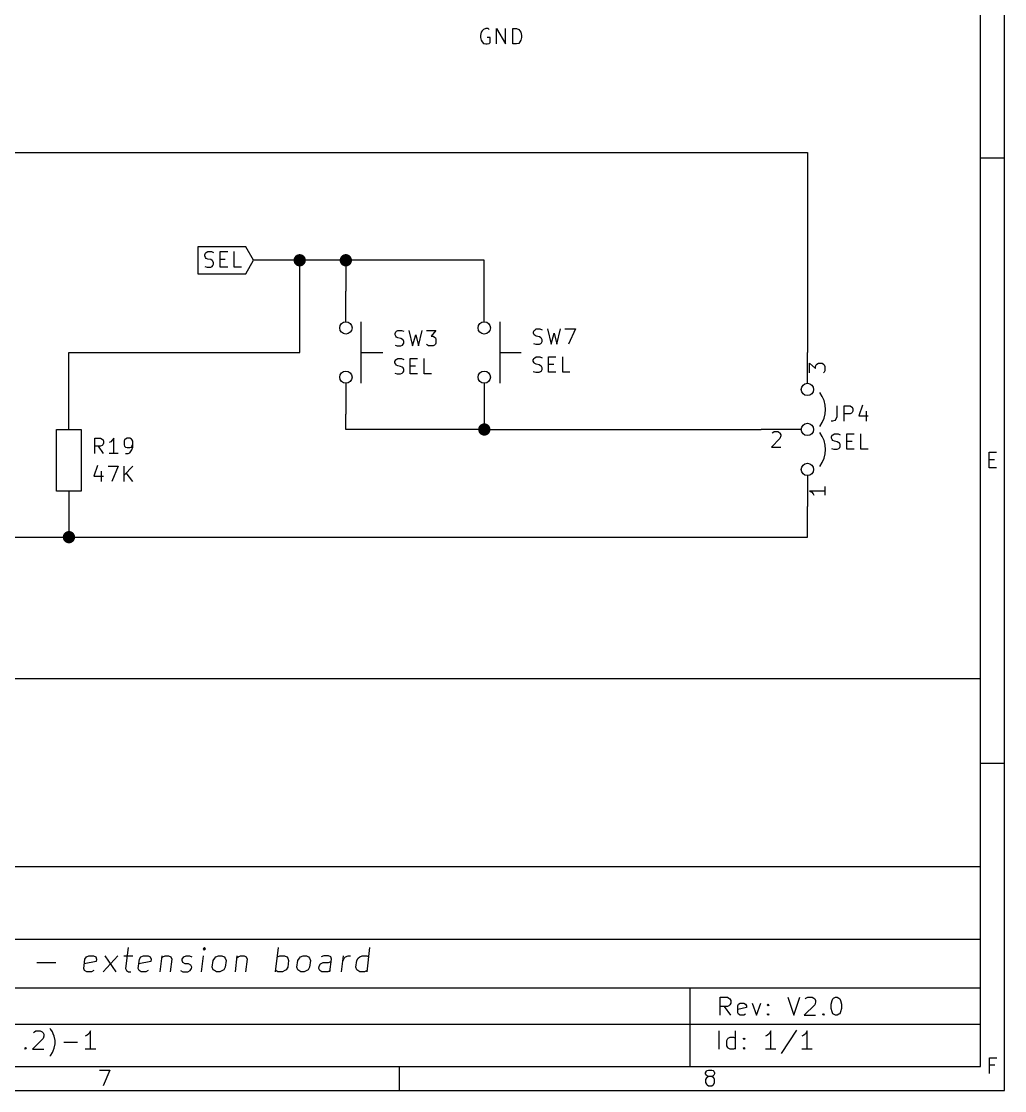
# Model space of a CAD drawing. Extents: x 10 to 410, y -287 to -10.
# Drawn here: x 328.8 to 410, y -287 to -198.7 of the extents above; entities that cross this region are included whole.
import ezdxf

# ---------------------------------------------------------------- set-up
doc = ezdxf.new("R2010")
doc.units = 0
doc.header["$MEASUREMENT"] = 0
for name, color, linetype in [('CYAN2', 4, 'CONTINUOUS'), ('GREEN2', 3, 'CONTINUOUS'), ('RED2', 1, 'CONTINUOUS')]:
    doc.layers.add(name, color=color, linetype=linetype)

msp = doc.modelspace()

# ---------------------------------------------------------------- linework, layer by layer
at = {"layer": 'CYAN2', "linetype": 'CONTINUOUS'}
for p, q in [((366.852, -199.492), (366.776, -199.619)), ((366.954, -199.39), (366.852, -199.492)), ((367.157, -199.314), (366.954, -199.39)), ((367.335, -199.314), (367.157, -199.314)), ((367.436, -199.39), (367.335, -199.314)), ((368.046, -200.584), (368.046, -199.314)), ((368.046, -199.314), (368.783, -200.584)), ((368.783, -200.584), (368.783, -199.314)), ((369.392, -200.584), (369.392, -199.314)), ((369.392, -199.314), (369.697, -199.314)), ((369.697, -199.314), (369.875, -199.39)), ((369.875, -199.39), (369.976, -199.492)), ((369.976, -199.492), (370.053, -199.619)), ((366.776, -199.619), (366.725, -199.873)), ((366.725, -199.873), (366.725, -200.05)), ((366.725, -200.05), (366.776, -200.279)), ((366.776, -200.279), (366.852, -200.406)), ((367.513, -200.05), (367.259, -200.05)), ((367.513, -200.457), (367.513, -200.05)), ((370.053, -200.279), (369.976, -200.406)), ((370.053, -199.619), (370.103, -199.873)), ((370.103, -200.05), (370.053, -200.279)), ((370.103, -199.873), (370.103, -200.05)), ((366.852, -200.406), (366.954, -200.533)), ((366.954, -200.533), (367.157, -200.584)), ((367.157, -200.584), (367.259, -200.584)), ((367.259, -200.584), (367.436, -200.533)), ((367.436, -200.533), (367.513, -200.457)), ((369.697, -200.584), (369.392, -200.584)), ((369.875, -200.533), (369.697, -200.584)), ((369.976, -200.406), (369.875, -200.533)), ((371.145, -224.231), (371.221, -224.18)), ((371.221, -224.18), (371.323, -224.104)), ((371.323, -224.104), (371.627, -224.104)), ((371.627, -224.104), (371.805, -224.18)), ((372.237, -224.104), (372.542, -225.374)), ((373.024, -225.374), (373.329, -224.104)), ((373.685, -224.104), (374.548, -224.104)), ((374.548, -224.104), (373.99, -225.374)), ((359.664, -224.485), (359.715, -224.358)), ((359.664, -224.587), (359.664, -224.485)), ((359.715, -224.714), (359.664, -224.587)), ((359.715, -224.358), (359.791, -224.307)), ((359.791, -224.79), (359.715, -224.714)), ((359.791, -224.307), (359.893, -224.231)), ((359.893, -224.841), (359.791, -224.79)), ((359.893, -224.231), (360.197, -224.231)), ((360.147, -224.892), (359.893, -224.841)), ((360.274, -224.968), (360.147, -224.892)), ((360.197, -224.231), (360.375, -224.307)), ((360.324, -225.019), (360.274, -224.968)), ((360.375, -225.146), (360.324, -225.019)), ((360.807, -224.231), (361.112, -225.501)), ((361.112, -225.501), (361.366, -224.587)), ((361.366, -224.587), (361.594, -225.501)), ((361.594, -225.501), (361.899, -224.231)), ((362.255, -224.231), (363.042, -224.231)), ((363.042, -224.231), (362.636, -224.714)), ((362.636, -224.714), (362.814, -224.714)), ((362.814, -224.714), (362.915, -224.79)), ((362.915, -224.79), (362.991, -224.841)), ((362.991, -224.841), (363.042, -224.968)), ((363.042, -224.968), (363.042, -225.273)), ((371.094, -224.358), (371.145, -224.231)), ((371.094, -224.46), (371.094, -224.358)), ((371.145, -224.587), (371.094, -224.46)), ((371.221, -224.663), (371.145, -224.587)), ((371.323, -224.714), (371.221, -224.663)), ((371.577, -224.765), (371.323, -224.714)), ((371.704, -224.841), (371.577, -224.765)), ((371.754, -224.892), (371.704, -224.841)), ((371.805, -225.019), (371.754, -224.892)), ((371.805, -225.146), (371.805, -225.019)), ((372.542, -225.374), (372.796, -224.46)), ((372.796, -224.46), (373.024, -225.374)), ((359.664, -225.45), (359.842, -225.501)), ((359.842, -225.501), (360.147, -225.501)), ((360.147, -225.501), (360.274, -225.45)), ((360.274, -225.45), (360.324, -225.374)), ((360.324, -225.374), (360.375, -225.273)), ((360.375, -225.273), (360.375, -225.146)), ((362.331, -225.45), (362.255, -225.374)), ((362.433, -225.501), (362.331, -225.45)), ((362.814, -225.501), (362.433, -225.501)), ((362.915, -225.45), (362.814, -225.501)), ((362.991, -225.374), (362.915, -225.45)), ((363.042, -225.273), (362.991, -225.374)), ((371.094, -225.323), (371.272, -225.374)), ((371.272, -225.374), (371.577, -225.374)), ((371.577, -225.374), (371.704, -225.323)), ((371.704, -225.323), (371.754, -225.247)), ((371.754, -225.247), (371.805, -225.146)), ((359.639, -226.797), (359.715, -226.67)), ((359.639, -226.898), (359.639, -226.797)), ((359.715, -226.67), (359.766, -226.619)), ((359.766, -226.619), (359.893, -226.543)), ((359.893, -226.543), (360.197, -226.543)), ((360.197, -226.543), (360.375, -226.619)), ((360.909, -227.813), (360.909, -226.543)), ((360.909, -226.543), (361.518, -226.543)), ((362.077, -227.813), (362.077, -226.543)), ((371.069, -226.67), (371.145, -226.543)), ((371.069, -226.771), (371.069, -226.67)), ((371.145, -226.898), (371.069, -226.771)), ((371.145, -226.543), (371.196, -226.492)), ((371.196, -226.492), (371.323, -226.416)), ((371.323, -226.416), (371.627, -226.416)), ((371.627, -226.416), (371.805, -226.492)), ((372.339, -227.686), (372.339, -226.416)), ((372.339, -226.416), (372.948, -226.416)), ((373.507, -227.686), (373.507, -226.416)), ((359.715, -227.025), (359.639, -226.898)), ((359.766, -227.101), (359.715, -227.025)), ((359.893, -227.152), (359.766, -227.101)), ((360.121, -227.203), (359.893, -227.152)), ((360.248, -227.279), (360.121, -227.203)), ((360.324, -227.33), (360.248, -227.279)), ((360.248, -227.762), (360.324, -227.686)), ((360.375, -227.457), (360.324, -227.33)), ((360.324, -227.686), (360.375, -227.584)), ((360.375, -227.584), (360.375, -227.457)), ((360.909, -227.152), (361.34, -227.152)), ((371.069, -227.635), (371.272, -227.686)), ((371.196, -226.974), (371.145, -226.898)), ((371.323, -227.025), (371.196, -226.974)), ((371.272, -227.686), (371.551, -227.686)), ((371.551, -227.076), (371.323, -227.025)), ((371.678, -227.152), (371.551, -227.076)), ((371.551, -227.686), (371.678, -227.635)), ((371.754, -227.203), (371.678, -227.152)), ((371.678, -227.635), (371.754, -227.559)), ((371.805, -227.33), (371.754, -227.203)), ((371.754, -227.559), (371.805, -227.457)), ((371.805, -227.457), (371.805, -227.33)), ((372.339, -227.025), (372.77, -227.025)), ((372.948, -227.686), (372.339, -227.686)), ((374.091, -227.686), (373.507, -227.686)), ((359.639, -227.762), (359.842, -227.813)), ((359.842, -227.813), (360.121, -227.813)), ((360.121, -227.813), (360.248, -227.762)), ((361.518, -227.813), (360.909, -227.813)), ((362.661, -227.813), (362.077, -227.813)), ((398.247, -230.403), (397.942, -231.292)), ((396.138, -230.454), (396.138, -231.369)), ((396.748, -231.724), (396.748, -230.454)), ((396.748, -230.454), (397.231, -230.454)), ((397.231, -231.115), (396.748, -231.115)), ((397.231, -230.454), (397.332, -230.53)), ((397.332, -231.064), (397.231, -231.115)), ((397.332, -230.53), (397.408, -230.581)), ((397.408, -231.013), (397.332, -231.064)), ((397.408, -230.581), (397.459, -230.708)), ((397.459, -230.886), (397.408, -231.013)), ((397.459, -230.708), (397.459, -230.886)), ((398.551, -230.886), (398.551, -231.724)), ((395.783, -231.724), (395.656, -231.724)), ((395.961, -231.673), (395.783, -231.724)), ((396.062, -231.546), (395.961, -231.673)), ((396.138, -231.369), (396.062, -231.546)), ((397.942, -231.292), (398.729, -231.292)), ((395.681, -233.02), (395.757, -232.893)), ((395.681, -233.121), (395.681, -233.02)), ((395.757, -232.893), (395.808, -232.842)), ((395.808, -232.842), (395.935, -232.766)), ((395.935, -232.766), (396.24, -232.766)), ((396.24, -232.766), (396.418, -232.842)), ((396.951, -234.036), (396.951, -232.766)), ((396.951, -232.766), (397.561, -232.766)), ((398.12, -234.036), (398.12, -232.766)), ((334.874, -234.391), (334.874, -233.121)), ((334.874, -233.121), (335.356, -233.121)), ((335.356, -233.782), (334.874, -233.782)), ((335.585, -234.391), (335.178, -233.782)), ((335.356, -233.121), (335.483, -233.197)), ((335.483, -233.731), (335.356, -233.782)), ((335.483, -233.197), (335.534, -233.248)), ((335.534, -233.68), (335.483, -233.731)), ((335.534, -233.248), (335.585, -233.375)), ((335.585, -233.553), (335.534, -233.68)), ((335.585, -233.375), (335.585, -233.553)), ((336.194, -233.426), (336.067, -233.477)), ((336.321, -233.299), (336.194, -233.426)), ((336.448, -233.121), (336.321, -233.299)), ((336.448, -234.391), (336.448, -233.121)), ((337.337, -233.248), (337.287, -233.375)), ((337.287, -233.375), (337.287, -233.68)), ((337.287, -233.68), (337.337, -233.782)), ((337.414, -233.197), (337.337, -233.248)), ((337.337, -233.782), (337.414, -233.858)), ((337.541, -233.121), (337.414, -233.197)), ((337.414, -233.858), (337.541, -233.909)), ((337.769, -233.121), (337.541, -233.121)), ((337.541, -233.909), (337.769, -233.909)), ((337.896, -233.197), (337.769, -233.121)), ((337.769, -233.909), (337.896, -233.858)), ((337.947, -233.248), (337.896, -233.197)), ((337.896, -233.858), (337.947, -233.782)), ((338.023, -233.375), (337.947, -233.248)), ((337.947, -233.782), (338.023, -233.68)), ((337.947, -234.086), (338.023, -233.858)), ((338.023, -233.858), (338.023, -233.375)), ((395.757, -233.248), (395.681, -233.121)), ((395.808, -233.324), (395.757, -233.248)), ((395.935, -233.375), (395.808, -233.324)), ((396.164, -233.426), (395.935, -233.375)), ((396.291, -233.502), (396.164, -233.426)), ((396.367, -233.553), (396.291, -233.502)), ((396.291, -233.985), (396.367, -233.909)), ((396.418, -233.68), (396.367, -233.553)), ((396.367, -233.909), (396.418, -233.807)), ((396.418, -233.807), (396.418, -233.68)), ((396.951, -233.375), (397.383, -233.375)), ((336.804, -234.391), (336.067, -234.391)), ((337.414, -234.391), (337.642, -234.391)), ((337.642, -234.391), (337.769, -234.34)), ((337.769, -234.34), (337.82, -234.264)), ((337.82, -234.264), (337.947, -234.086)), ((395.681, -233.985), (395.884, -234.036)), ((395.884, -234.036), (396.164, -234.036)), ((396.164, -234.036), (396.291, -233.985)), ((397.561, -234.036), (396.951, -234.036)), ((398.704, -234.036), (398.12, -234.036)), ((335.102, -235.382), (334.797, -236.271)), ((335.966, -235.433), (336.804, -235.433)), ((336.804, -235.433), (336.271, -236.703)), ((337.287, -236.703), (337.287, -235.433)), ((338.023, -235.433), (337.287, -236.169)), ((334.797, -236.271), (335.585, -236.271)), ((335.407, -235.864), (335.407, -236.703)), ((338.023, -236.703), (337.464, -235.991))]:
    msp.add_line(p, q, dxfattribs=at)
at = {"layer": 'GREEN2', "linetype": 'CONTINUOUS'}
for p, q in [((302.26, -209.55), (393.7, -209.55)), ((393.7, -209.55), (393.7, -226.06)), ((351.79, -218.44), (347.98, -218.44)), ((355.6, -218.44), (351.79, -218.44)), ((351.79, -226.06), (351.79, -218.44)), ((367.03, -218.44), (355.6, -218.44)), ((355.6, -218.44), (355.6, -220.98)), ((367.03, -220.98), (367.03, -218.44)), ((332.74, -231.14), (332.74, -226.06)), ((332.74, -226.06), (351.79, -226.06)), ((355.6, -232.41), (355.6, -231.14)), ((367.03, -231.14), (367.03, -232.41)), ((367.03, -232.41), (355.6, -232.41)), ((367.03, -232.41), (389.89, -232.41)), ((332.74, -238.76), (332.74, -241.3)), ((393.7, -241.3), (393.7, -238.76)), ((317.5, -241.3), (332.74, -241.3)), ((332.74, -241.3), (393.7, -241.3))]:
    msp.add_line(p, q, dxfattribs=at)
at = {"layer": 'GREEN2', "const_width": 0.508}
for points in [[(351.536, -218.44, 1), (352.044, -218.44, 1)], [(355.346, -218.44, 1), (355.854, -218.44, 1)], [(366.776, -232.41, 1), (367.284, -232.41, 1)], [(332.486, -241.3, 1), (332.994, -241.3, 1)]]:
    msp.add_lwpolyline(points, format="xyb", close=True, dxfattribs=at)
at = {"layer": 'RED2', "linetype": 'CONTINUOUS'}
for p, q in [((409.981, -286.995), (409.981, -10.0076)), ((408, -285.013), (408, -11.9888)), ((409.981, -210.007), (408, -210.007)), ((347.345, -217.322), (343.383, -217.322)), ((343.383, -217.322), (343.383, -218.44)), ((343.967, -217.983), (344.018, -217.856)), ((343.967, -218.084), (343.967, -217.983)), ((344.018, -217.856), (344.068, -217.805)), ((344.068, -217.805), (344.195, -217.729)), ((344.195, -217.729), (344.5, -217.729)), ((344.5, -217.729), (344.678, -217.805)), ((345.237, -218.999), (345.237, -217.729)), ((345.237, -217.729), (345.846, -217.729)), ((346.38, -218.999), (346.38, -217.729)), ((347.98, -218.44), (347.345, -217.322)), ((343.383, -218.44), (343.383, -219.558)), ((344.018, -218.211), (343.967, -218.084)), ((344.068, -218.288), (344.018, -218.211)), ((344.195, -218.338), (344.068, -218.288)), ((344.449, -218.389), (344.195, -218.338)), ((344.576, -218.465), (344.449, -218.389)), ((344.627, -218.516), (344.576, -218.465)), ((344.576, -218.948), (344.627, -218.872)), ((344.678, -218.643), (344.627, -218.516)), ((344.627, -218.872), (344.678, -218.77)), ((344.678, -218.77), (344.678, -218.643)), ((345.237, -218.338), (345.643, -218.338)), ((347.345, -219.558), (347.98, -218.44)), ((343.383, -219.558), (347.345, -219.558)), ((343.967, -218.948), (344.145, -218.999)), ((344.145, -218.999), (344.449, -218.999)), ((344.449, -218.999), (344.576, -218.948)), ((345.846, -218.999), (345.237, -218.999)), ((346.989, -218.999), (346.38, -218.999)), ((355.6, -223.52), (355.6, -220.98)), ((367.03, -223.52), (367.03, -220.98)), ((356.87, -228.6), (356.87, -223.52)), ((368.3, -223.52), (368.3, -228.6)), ((356.87, -226.06), (358.648, -226.06)), ((368.3, -226.06), (370.078, -226.06)), ((393.7, -228.6), (393.7, -226.06)), ((393.878, -227.736), (393.878, -226.949)), ((393.878, -226.949), (394.36, -227.381)), ((394.36, -227.203), (394.437, -227.076)), ((394.36, -227.381), (394.36, -227.203)), ((394.437, -227.076), (394.487, -227.025)), ((394.487, -227.025), (394.614, -226.949)), ((394.614, -226.949), (394.919, -226.949)), ((394.919, -226.949), (395.021, -227.025)), ((395.021, -227.025), (395.097, -227.076)), ((395.097, -227.686), (395.021, -227.736)), ((395.097, -227.076), (395.148, -227.203)), ((395.148, -227.559), (395.097, -227.686)), ((395.148, -227.203), (395.148, -227.559)), ((355.6, -228.6), (355.6, -231.14)), ((367.03, -228.6), (367.03, -231.14)), ((332.74, -232.41), (332.74, -231.14)), ((331.724, -237.49), (331.724, -232.41)), ((331.724, -232.41), (333.756, -232.41)), ((333.756, -232.41), (333.756, -237.49)), ((392.43, -232.41), (389.89, -232.41)), ((390.779, -232.715), (390.855, -232.664)), ((390.855, -232.664), (390.957, -232.588)), ((390.957, -232.588), (391.262, -232.588)), ((391.262, -232.588), (391.389, -232.664)), ((391.389, -232.664), (391.439, -232.715)), ((391.439, -232.715), (391.516, -232.842)), ((391.516, -232.943), (391.439, -233.147)), ((391.516, -232.842), (391.516, -232.943)), ((393.192, -232.41), (392.43, -232.41)), ((391.439, -233.147), (390.728, -233.858)), ((390.728, -233.858), (391.516, -233.858)), ((408.711, -235.585), (408.711, -234.29)), ((408.711, -234.29), (409.321, -234.29)), ((408.711, -234.899), (409.143, -234.899)), ((409.321, -235.585), (408.711, -235.585)), ((393.7, -236.22), (393.7, -238.76)), ((395.148, -237.109), (395.148, -237.846)), ((333.756, -237.49), (331.724, -237.49)), ((332.74, -237.49), (332.74, -238.76)), ((395.148, -237.49), (393.878, -237.49)), ((393.878, -237.49), (394.056, -237.592)), ((394.056, -237.592), (394.183, -237.719)), ((394.183, -237.719), (394.233, -237.846)), ((408, -253.009), (299.999, -253.009)), ((408, -285.013), (408, -253.009)), ((409.981, -259.994), (408, -259.994)), ((299.999, -268.503), (408, -268.503)), ((299.999, -274.498), (408, -274.498)), ((337.617, -275.184), (337.414, -276.911)), ((343.941, -275.184), (343.814, -275.285)), ((343.814, -275.285), (343.916, -275.387)), ((343.941, -275.184), (343.916, -275.387)), ((343.916, -275.387), (344.018, -275.285)), ((344.018, -275.285), (343.941, -275.184)), ((349.783, -277.19), (350.037, -275.184)), ((357.353, -277.19), (357.581, -275.184)), ((333.959, -276.911), (334.061, -276.149)), ((334.061, -276.149), (334.188, -275.946)), ((334.188, -275.946), (334.391, -275.869)), ((334.391, -275.869), (334.772, -275.869)), ((334.772, -275.869), (334.95, -275.946)), ((334.95, -275.946), (335.026, -276.149)), ((335.026, -276.149), (335.001, -276.327)), ((335.559, -277.19), (336.779, -275.869)), ((335.712, -275.869), (336.601, -277.19)), ((337.261, -275.869), (338.023, -275.869)), ((338.455, -276.911), (338.557, -276.149)), ((338.557, -276.149), (338.684, -275.946)), ((338.684, -275.946), (338.887, -275.869)), ((338.887, -275.869), (339.268, -275.869)), ((339.268, -275.869), (339.446, -275.946)), ((339.446, -275.946), (339.522, -276.149)), ((339.522, -276.149), (339.496, -276.327)), ((340.411, -275.869), (340.233, -277.19)), ((340.385, -276.047), (340.487, -275.946)), ((340.487, -275.946), (340.69, -275.869)), ((340.69, -275.869), (340.97, -275.869)), ((340.97, -275.869), (341.147, -275.946)), ((341.224, -276.149), (341.097, -277.19)), ((341.147, -275.946), (341.224, -276.149)), ((342.087, -276.149), (342.214, -275.946)), ((342.087, -276.25), (342.087, -276.149)), ((342.138, -276.428), (342.087, -276.25)), ((342.214, -275.946), (342.417, -275.869)), ((342.417, -275.869), (342.697, -275.869)), ((342.697, -275.869), (342.875, -275.946)), ((343.687, -277.19), (343.84, -275.869)), ((344.576, -276.809), (344.653, -276.25)), ((344.653, -276.25), (344.78, -276.047)), ((344.78, -276.047), (344.881, -275.946)), ((344.881, -275.946), (345.084, -275.869)), ((345.084, -275.869), (345.364, -275.869)), ((345.364, -275.869), (345.542, -275.946)), ((345.542, -275.946), (345.643, -276.047)), ((345.643, -276.047), (345.719, -276.25)), ((345.719, -276.25), (345.643, -276.809)), ((346.608, -275.869), (346.456, -277.19)), ((346.583, -276.047), (346.71, -275.946)), ((346.71, -275.946), (346.913, -275.869)), ((346.913, -275.869), (347.193, -275.869)), ((347.193, -275.869), (347.37, -275.946)), ((347.447, -276.149), (347.32, -277.19)), ((347.37, -275.946), (347.447, -276.149)), ((349.961, -275.946), (350.164, -275.869)), ((350.164, -275.869), (350.545, -275.869)), ((350.545, -275.869), (350.723, -275.946)), ((350.723, -275.946), (350.799, -276.047)), ((350.799, -276.047), (350.876, -276.25)), ((350.876, -276.25), (350.799, -276.809)), ((351.561, -276.809), (351.638, -276.25)), ((351.638, -276.25), (351.765, -276.047)), ((351.765, -276.047), (351.866, -275.946)), ((351.866, -275.946), (352.069, -275.869)), ((352.069, -275.869), (352.349, -275.869)), ((352.349, -275.869), (352.527, -275.946)), ((352.527, -275.946), (352.603, -276.047)), ((352.603, -276.047), (352.679, -276.25)), ((352.679, -276.25), (352.603, -276.809)), ((353.771, -275.869), (353.568, -275.946)), ((354.178, -275.869), (353.771, -275.869)), ((354.355, -275.946), (354.178, -275.869)), ((354.279, -277.19), (354.406, -276.149)), ((354.406, -276.149), (354.355, -275.946)), ((355.244, -277.19), (355.397, -275.869)), ((355.371, -276.25), (355.473, -276.047)), ((355.473, -276.047), (355.575, -275.946)), ((355.575, -275.946), (355.778, -275.869)), ((355.778, -275.869), (355.981, -275.869)), ((356.438, -276.809), (356.514, -276.25)), ((356.514, -276.25), (356.616, -276.047)), ((356.616, -276.047), (356.743, -275.946)), ((356.743, -275.946), (356.946, -275.869)), ((356.946, -275.869), (357.327, -275.869)), ((357.327, -275.869), (357.505, -275.946)), ((330.098, -276.428), (331.648, -276.428)), ((334.035, -277.089), (333.959, -276.911)), ((335.001, -276.327), (334.01, -276.53)), ((334.213, -277.19), (334.035, -277.089)), ((334.594, -277.19), (334.213, -277.19)), ((334.797, -277.089), (334.594, -277.19)), ((337.414, -276.911), (337.49, -277.089)), ((337.49, -277.089), (337.668, -277.19)), ((337.668, -277.19), (337.845, -277.19)), ((338.531, -277.089), (338.455, -276.911)), ((339.496, -276.327), (338.506, -276.53)), ((338.709, -277.19), (338.531, -277.089)), ((339.09, -277.19), (338.709, -277.19)), ((339.293, -277.089), (339.09, -277.19)), ((341.96, -277.089), (342.138, -277.19)), ((342.341, -276.53), (342.138, -276.428)), ((342.138, -277.19), (342.544, -277.19)), ((342.621, -276.53), (342.341, -276.53)), ((342.544, -277.19), (342.748, -277.089)), ((342.798, -276.631), (342.621, -276.53)), ((342.748, -277.089), (342.849, -276.911)), ((342.875, -276.809), (342.798, -276.631)), ((342.849, -276.911), (342.875, -276.809)), ((344.653, -277.012), (344.576, -276.809)), ((344.754, -277.089), (344.653, -277.012)), ((344.932, -277.19), (344.754, -277.089)), ((345.211, -277.19), (344.932, -277.19)), ((345.415, -277.089), (345.211, -277.19)), ((345.516, -277.012), (345.415, -277.089)), ((345.643, -276.809), (345.516, -277.012)), ((349.987, -277.19), (349.809, -277.089)), ((350.368, -277.19), (349.987, -277.19)), ((350.571, -277.089), (350.368, -277.19)), ((350.672, -277.012), (350.571, -277.089)), ((350.799, -276.809), (350.672, -277.012)), ((351.638, -277.012), (351.561, -276.809)), ((351.714, -277.089), (351.638, -277.012)), ((351.892, -277.19), (351.714, -277.089)), ((352.171, -277.19), (351.892, -277.19)), ((352.374, -277.089), (352.171, -277.19)), ((352.501, -277.012), (352.374, -277.089)), ((352.603, -276.809), (352.501, -277.012)), ((353.365, -276.911), (353.39, -276.708)), ((353.441, -277.089), (353.365, -276.911)), ((353.39, -276.708), (353.517, -276.53)), ((353.619, -277.19), (353.441, -277.089)), ((353.517, -276.53), (353.72, -276.428)), ((354.101, -277.19), (353.619, -277.19)), ((353.72, -276.428), (354.178, -276.428)), ((354.305, -277.089), (354.101, -277.19)), ((354.178, -276.428), (354.381, -276.327)), ((356.514, -277.012), (356.438, -276.809)), ((356.591, -277.089), (356.514, -277.012)), ((356.768, -277.19), (356.591, -277.089)), ((357.149, -277.19), (356.768, -277.19)), ((357.353, -277.089), (357.149, -277.19)), ((299.999, -278.511), (408, -278.511)), ((383.997, -278.511), (383.997, -285.013)), ((386.512, -280.772), (386.512, -279.273)), ((386.512, -279.273), (387.096, -279.273)), ((387.096, -279.273), (387.223, -279.349)), ((387.223, -279.349), (387.299, -279.425)), ((387.299, -279.425), (387.375, -279.552)), ((387.375, -279.781), (387.299, -279.908)), ((387.375, -279.552), (387.375, -279.781)), ((388.01, -279.857), (388.163, -279.781)), ((388.163, -279.781), (388.442, -279.781)), ((388.442, -279.781), (388.595, -279.857)), ((389.153, -279.781), (389.509, -280.772)), ((389.509, -280.772), (389.865, -279.781)), ((392.074, -279.273), (392.582, -280.772)), ((392.582, -280.772), (393.09, -279.273)), ((393.522, -279.425), (393.573, -279.349)), ((393.573, -279.349), (393.725, -279.273)), ((393.725, -279.273), (394.081, -279.273)), ((394.081, -279.273), (394.233, -279.349)), ((394.233, -279.349), (394.31, -279.425)), ((394.31, -279.425), (394.36, -279.552)), ((394.36, -279.705), (394.31, -279.908)), ((394.36, -279.552), (394.36, -279.705)), ((395.656, -279.857), (395.732, -279.552)), ((395.732, -279.552), (395.808, -279.425)), ((395.808, -279.425), (395.859, -279.349)), ((395.859, -279.349), (396.011, -279.273)), ((396.011, -279.273), (396.164, -279.273)), ((396.164, -279.273), (396.291, -279.349)), ((396.291, -279.349), (396.367, -279.425)), ((396.367, -279.425), (396.443, -279.552)), ((396.443, -279.552), (396.519, -279.857)), ((387.096, -280.06), (386.512, -280.06)), ((387.375, -280.772), (386.867, -280.06)), ((387.223, -279.984), (387.096, -280.06)), ((387.299, -279.908), (387.223, -279.984)), ((387.96, -279.984), (388.01, -279.857)), ((387.96, -280.568), (387.96, -279.984)), ((388.671, -280.137), (387.96, -280.289)), ((388.01, -280.695), (387.96, -280.568)), ((388.163, -280.772), (388.01, -280.695)), ((388.595, -280.695), (388.442, -280.772)), ((388.595, -279.857), (388.671, -279.984)), ((388.671, -279.984), (388.671, -280.137)), ((390.373, -279.908), (390.449, -279.857)), ((390.449, -279.984), (390.373, -279.908)), ((390.373, -280.695), (390.449, -280.645)), ((390.449, -280.772), (390.373, -280.695)), ((390.449, -279.857), (390.525, -279.908)), ((390.449, -279.857), (390.449, -279.984)), ((390.525, -279.908), (390.449, -279.984)), ((390.449, -280.645), (390.525, -280.695)), ((390.449, -280.645), (390.449, -280.772)), ((390.525, -280.695), (390.449, -280.772)), ((394.31, -279.908), (393.446, -280.772)), ((394.945, -280.695), (395.021, -280.645)), ((395.021, -280.772), (394.945, -280.695)), ((395.021, -280.645), (395.072, -280.695)), ((395.021, -280.645), (395.021, -280.772)), ((395.072, -280.695), (395.021, -280.772)), ((395.656, -280.213), (395.656, -279.857)), ((395.732, -280.492), (395.656, -280.213)), ((395.808, -280.645), (395.732, -280.492)), ((395.859, -280.695), (395.808, -280.645)), ((396.011, -280.772), (395.859, -280.695)), ((396.291, -280.695), (396.164, -280.772)), ((396.367, -280.645), (396.291, -280.695)), ((396.443, -280.492), (396.367, -280.645)), ((396.519, -280.213), (396.443, -280.492)), ((396.519, -279.857), (396.519, -280.213)), ((299.999, -281.508), (408, -281.508)), ((388.442, -280.772), (388.163, -280.772)), ((393.446, -280.772), (394.36, -280.772)), ((396.164, -280.772), (396.011, -280.772)), ((329.819, -282.219), (329.895, -282.143)), ((329.895, -282.143), (330.022, -282.067)), ((330.022, -282.067), (330.378, -282.067)), ((330.378, -282.067), (330.53, -282.143)), ((330.53, -282.143), (330.606, -282.219)), ((330.606, -282.219), (330.657, -282.346)), ((330.657, -282.346), (330.657, -282.499)), ((331.241, -281.94), (331.165, -281.864)), ((331.394, -282.143), (331.241, -281.94)), ((331.445, -282.296), (331.394, -282.143)), ((331.521, -282.499), (331.445, -282.296)), ((334.239, -282.423), (334.086, -282.499)), ((334.391, -282.296), (334.239, -282.423)), ((334.518, -282.067), (334.391, -282.296)), ((334.518, -283.566), (334.518, -282.067)), ((386.41, -283.566), (386.41, -282.067)), ((387.756, -283.566), (387.756, -282.067)), ((390.398, -282.423), (390.246, -282.499)), ((390.55, -282.296), (390.398, -282.423)), ((390.677, -282.067), (390.55, -282.296)), ((390.677, -283.566), (390.677, -282.067)), ((392.811, -281.991), (391.541, -283.921)), ((393.395, -282.423), (393.243, -282.499)), ((393.548, -282.296), (393.395, -282.423)), ((393.675, -282.067), (393.548, -282.296)), ((393.675, -283.566), (393.675, -282.067)), ((330.606, -282.702), (329.743, -283.566)), ((330.657, -282.499), (330.606, -282.702)), ((331.597, -282.854), (331.521, -282.499)), ((331.521, -283.489), (331.597, -283.134)), ((331.597, -283.134), (331.597, -282.854)), ((332.308, -283.007), (333.451, -283.007)), ((387.045, -282.854), (387.121, -282.702)), ((387.045, -283.286), (387.045, -282.854)), ((387.121, -283.439), (387.045, -283.286)), ((387.121, -282.702), (387.172, -282.651)), ((387.172, -282.651), (387.325, -282.575)), ((387.325, -282.575), (387.604, -282.575)), ((387.604, -282.575), (387.756, -282.651)), ((388.391, -282.702), (388.468, -282.651)), ((388.468, -282.778), (388.391, -282.702)), ((388.468, -282.651), (388.544, -282.702)), ((388.468, -282.651), (388.468, -282.778)), ((388.544, -282.702), (388.468, -282.778)), ((329.108, -283.489), (329.159, -283.439)), ((329.159, -283.566), (329.108, -283.489)), ((329.159, -283.439), (329.235, -283.489)), ((329.159, -283.439), (329.159, -283.566)), ((329.235, -283.489), (329.159, -283.566)), ((329.743, -283.566), (330.657, -283.566)), ((331.165, -284.15), (331.241, -284.074)), ((331.241, -284.074), (331.394, -283.845)), ((331.394, -283.845), (331.445, -283.718)), ((331.445, -283.718), (331.521, -283.489)), ((334.95, -283.566), (334.086, -283.566)), ((387.172, -283.489), (387.121, -283.439)), ((387.325, -283.566), (387.172, -283.489)), ((387.604, -283.566), (387.325, -283.566)), ((387.756, -283.489), (387.604, -283.566)), ((388.391, -283.489), (388.468, -283.439)), ((388.468, -283.566), (388.391, -283.489)), ((388.468, -283.439), (388.544, -283.489)), ((388.468, -283.439), (388.468, -283.566)), ((388.544, -283.489), (388.468, -283.566)), ((391.109, -283.566), (390.246, -283.566)), ((394.106, -283.566), (393.243, -283.566)), ((11.9888, -285.013), (408, -285.013)), ((299.999, -285.013), (408, -285.013)), ((359.994, -285.013), (359.994, -286.995)), ((408.737, -285.572), (408.737, -284.277)), ((408.737, -284.277), (409.346, -284.277)), ((409.169, -284.886), (408.737, -284.886)), ((335.255, -285.293), (336.118, -285.293)), ((336.118, -285.293), (335.559, -286.588)), ((385.293, -285.521), (385.369, -285.394)), ((385.293, -285.598), (385.293, -285.521)), ((385.369, -285.725), (385.293, -285.598)), ((385.369, -285.953), (385.293, -286.08)), ((385.369, -285.394), (385.42, -285.344)), ((385.42, -285.775), (385.369, -285.725)), ((385.42, -285.902), (385.369, -285.953)), ((385.42, -285.344), (385.547, -285.293)), ((385.547, -285.826), (385.42, -285.775)), ((385.547, -285.826), (385.42, -285.902)), ((385.547, -285.293), (385.801, -285.293)), ((385.801, -285.826), (385.547, -285.826)), ((385.801, -285.293), (385.928, -285.344)), ((385.928, -285.775), (385.801, -285.826)), ((385.928, -285.902), (385.801, -285.826)), ((385.928, -285.344), (385.978, -285.394)), ((385.978, -285.725), (385.928, -285.775)), ((385.978, -285.953), (385.928, -285.902)), ((385.978, -285.394), (386.029, -285.521)), ((386.029, -285.598), (385.978, -285.725)), ((386.029, -286.08), (385.978, -285.953)), ((386.029, -285.521), (386.029, -285.598)), ((385.293, -286.08), (385.293, -286.334)), ((385.293, -286.334), (385.369, -286.461)), ((385.369, -286.461), (385.42, -286.512)), ((385.42, -286.512), (385.547, -286.588)), ((385.547, -286.588), (385.801, -286.588)), ((385.801, -286.588), (385.928, -286.512)), ((385.928, -286.512), (385.978, -286.461)), ((385.978, -286.461), (386.029, -286.334)), ((386.029, -286.334), (386.029, -286.08)), ((10.0076, -286.995), (409.981, -286.995))]:
    msp.add_line(p, q, dxfattribs=at)
at = {"layer": 'RED2'}
for centre in [(355.6, -224.028), (367.03, -224.028), (355.6, -228.092), (367.03, -228.092), (393.7, -229.108), (393.7, -232.41), (393.7, -235.712)]:
    msp.add_circle(centre, 0.508, dxfattribs=at)
for centre in [(392.938, -230.759), (392.938, -234.061)]:
    msp.add_arc(centre, 2.2606, -398.2, -321.8, dxfattribs=at)

doc.saveas('drawing.dxf')
